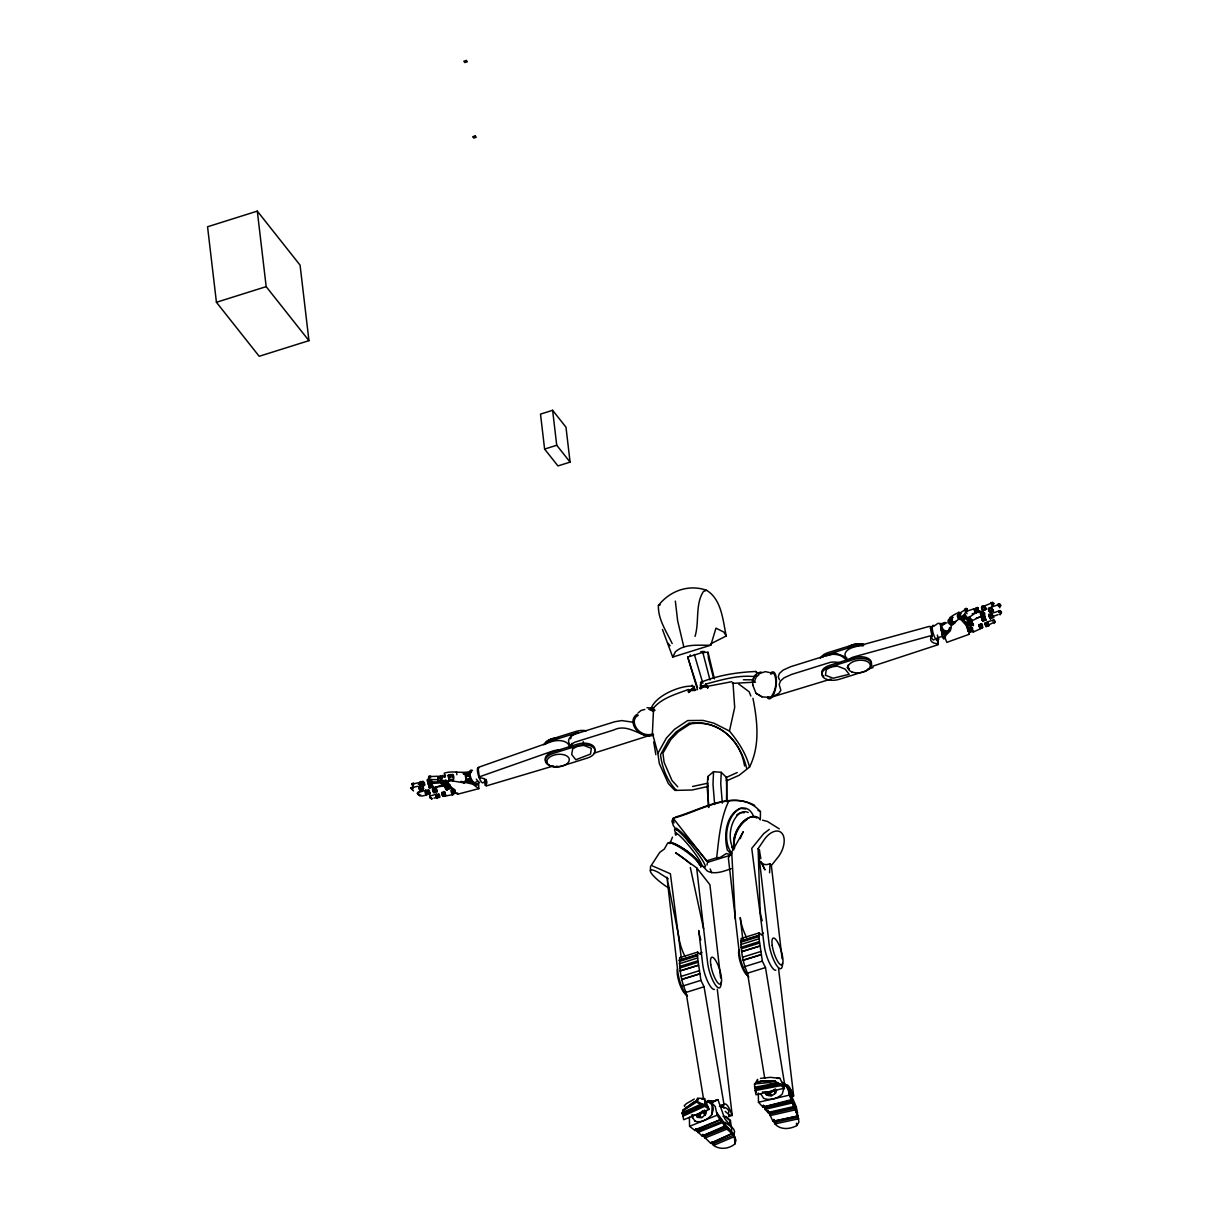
<?xml version="1.0" encoding="UTF-8"?>
<svg xmlns="http://www.w3.org/2000/svg" width="1209" height="1209" viewBox="0 0 1209 1209"><rect width="100%" height="100%" fill="white"/><g stroke="black" fill="none" stroke-linecap="round" stroke-linejoin="round"><path stroke-width="1.5" d="M791.245 1100.477L791.245 1099.691L762.97 1107.096L791.245 1100.477L787.21 1086.679L782.329 1082.312M963.241 618.373L965.628 623.406L965.931 621.547M968.757 621.003L970.721 626.277L970.751 624.146M450.186 775.77L449.99 774.561L448.282 775.286L448.554 777.417L450.277 776.979L449.99 774.561L452.468 775.06L453.254 778.248L453.133 779.442L450.791 780.651L449.007 780.455L448.282 775.105M457.561 794.222L457.576 793.059L456.654 793.406L457.561 794.222L478.809 788.646L478.598 782.011M702.006 952.314A21.747 5.818 72.6 0 0 700.313 954.354L697.638 952.103L679.639 957.724L679.624 961.367C679.624 971.537 681.649 982.358 686.062 992.393L703.608 1099.359M679.216 963.785L697.608 957.966L697.638 952.103M763.453 933.106A21.747 5.818 72.6 0 0 761.746 935.146L759.086 932.895L741.087 938.516L741.072 942.159C741.057 952.329 743.097 963.15 747.494 973.185L764.738 1078.307M740.649 944.577L759.056 938.773L759.086 932.895M990.836 614.61L992.241 614.202L988.826 615.351L990.307 618.57L993.375 617.21L992.861 615.457M676.587 829.979L673.398 825.747L671.902 821.062L673.201 818.236C699.648 811.798 737.656 785.835 760.461 811.632L760.325 819.823A20.493 11.909 -62.1 0 0 742.447 822.679A20.493 11.909 -62.1 0 0 734.316 847.902M969.89 630.735L969.996 632.171L973.185 630.871L972.142 631.687M719.446 1106.416L725.052 1104.013A12.181 3.249 72.6 0 1 730.206 1110.572L732.231 1115.454L717.3 989.264M421.503 782.722A2.735 0.907 85.3 0 0 420.294 781.709L420.218 785.14A2.735 0.907 85.3 0 0 421.427 786.152L421.609 785.518M432.671 786.742L431.598 783.281L428.5 783.961L429.573 787.648L432.671 786.742L432.762 785.684M978.353 608.973L977.658 607.795L975.482 608.384L974.273 610.394L975.587 612.374L978.776 611.814L978.852 610.636M701.522 1103.908L701.628 1104.709L682.254 1113.837L682.314 1112.129L684.762 1109.635L696.429 1102.124L697.442 1098.18L704.56 1098.603L709.154 1109.424L683.644 1119.715L682.42 1112.658L701.522 1103.908L709.154 1109.424M981.391 627.985C985.018 625.854 978.519 629.98 979.879 626.73M650.397 870.465L650.548 866.521L659.797 852.315L664.27 849.141L667.595 843.262A20.493 4.171 36.5 0 1 685.896 851.363A20.493 4.171 36.5 0 1 700.767 867.276M447.481 783.931L449.204 789.069L449.808 788.011M731.762 1130.203L730.432 1120.441L726.246 1116.617L723.027 1116.345M969.573 617.467L971.87 620.353M441.708 780.591L437.854 781.271L438.202 776.843L441.572 777.432L441.602 781.498L441.451 780.289M769.574 872.747L770.057 863.846L766.612 864.616A18.18 10.564 -62.1 0 1 760.567 861.533M756.441 674.985L754.356 676.617C738.079 674.803 721.395 679.957 705.678 684.082L706.132 686.032L700.888 687.029L699.648 688.526M695.039 636.402C699.497 621.774 694.994 604.455 703.457 591.428L706.63 590.324C721.652 599.498 722.861 620.217 726.216 635.994L710.711 643.838M429.059 790.323L429.618 793.829L425.87 793.996L425.855 790.641L429.724 791.003M752.95 698.288C757.423 720.972 760.28 745.636 749.52 767.08L739.077 775.332L726.488 780.863L726.413 777.402L721.259 772.339L713.552 771.69L712.993 784.278L714.655 804.544M721.259 772.339L720.745 783.689L722.317 803.169M702.187 1136.037L724.856 1126.848L724.901 1125.987L702.187 1136.037L695.311 1129.674L695.084 1130.536L689.553 1126.32L689.402 1117.252M978.776 611.814L977.204 608.051M980.182 611.255L982.025 615.759L981.678 613.824M960.218 617.406L959.961 619.068L957.755 616.847L960.248 613.673L958.359 614.943M710.68 1143.261L732.578 1133.317L710.68 1143.261L702.369 1135.145M713.552 771.69L707.794 776.541L707.22 787.92L708.791 807.4M707.885 784.445L708.489 807.476M439.728 795.779C440.424 800.947 436.509 793.361 438.61 793.829M983.37 614.096L984.383 613.416C984.277 616.076 981.512 610.379 983.28 610.862M653.601 707.552L652.407 733.138L657.862 753.419L659.328 763.574L668.32 783.538L674.849 790.414L692.183 789.991L708.278 786.394M726.821 781.966L726.503 800.706M432.474 781.966L437.809 781.906L438.323 776.223L429.195 776.616L428.545 778.823L430.661 781.392M437.114 791.245L436.162 787.784L432.656 789.145L433.986 792.333L437.371 790.399M441.406 781.513L443.204 785.548L446.544 784.339L445.501 781.362M673.201 818.236L706.555 860.899L716.665 857.74C718.917 838.532 720.383 818.463 728.876 800.826M466.508 780.969L467.898 782.193L469.334 780.893L469.969 777.825L469.424 774.788L468.034 773.564L469.56 772.959A8.1 3.325 65.8 0 1 472.432 770.375M759.101 853.327L759.418 850.305L758.119 848.642L764.662 839.031A18.18 10.564 -62.1 0 1 782.147 833.515A18.18 10.564 -62.1 0 1 778.475 856.637L771.357 865.508L782.087 958.707M973.185 625.053L971.447 620.187L968.228 622.801L969.694 625.763L973.321 624.418L971.583 625.144M424.767 784.021L424.51 785.2L423.649 784.535L423.664 782.072L420.43 782.253L420.384 784.898L422.228 786.137M444.081 795.93L445.501 794.948L444.761 792.152L441.829 793.119L442.902 795.96L444.444 795.718L444.232 794.373M695.084 1130.536L720.67 1119.549L695.311 1129.674M758.33 1093.057L758.466 1102.276L762.97 1107.096M419.251 785.956L419.145 788.585A2.735 0.952 84.9 0 0 420.354 790.354L420.808 788.192M982.917 626.882C982.01 630.992 980.091 619.582 982.554 625.249M988.448 624.086L988.569 625.461L985.939 626.353L985.048 622.635L986.227 624.207M724.085 1104.966L704.061 986.771L700.903 980.348L697.608 957.966M778.52 968.182L793.678 1096.261L791.638 1091.364A12.181 3.249 72.6 0 0 786.5 1084.805L785.533 1085.758L784.55 1083.748L765.493 967.563L762.35 961.14L759.056 938.773M683.13 1110.27C692.47 1102.532 712.252 1090.805 683.009 1110.028M682.254 1113.837L682.42 1112.658M755.217 1090.563L755.02 1087.193L777.614 1082.901L784.46 1088.206L756.018 1094.765L755.217 1090.563L780.636 1085.667M793.86 1106.537L793.875 1107.384L768.576 1113.172L768.697 1112.295L793.86 1106.537L797.849 1116.013L772.974 1121.378L768.697 1112.295M714.398 678.853L708.051 652.286L702.792 652.376L687.725 657.091L697.502 689.734M704.333 652.648L704.499 651.515L700.812 651.591M708.051 652.286L708.398 658.18L713.37 677.478M690.097 656.019L690.248 654.885M449.929 788.223L448.902 784.218L445.018 785.306L446.801 789.568L450.277 787.21M455.884 792.681C455.128 795.613 451.743 789.084 454.1 789.054M438.958 794.253L439.426 797.184L436.328 797.366L436.328 794.615L439.517 794.918M998.105 614.625L993.314 616.333L993.647 617.799L991.818 613.386M706.63 590.324C688.798 583.917 669.816 590.823 658.406 605.497C657.908 619.28 666.461 631.536 672.174 643.551M734.195 842.28C734.891 833.152 739.742 824.251 747.404 819.173M439.638 778.354L439.895 776.737L442.434 775.951M797.849 1116.013L772.974 1121.378M429.573 787.648L429.422 785.321M710.922 1142.505L713.552 1145.407C720.08 1149.986 729.027 1148.928 734.981 1143.895L734.241 1135.327L727.516 1127.634M706.479 1110.693L705.95 1113.852L701.885 1117.751L697.321 1117.343L696.127 1114.879M733.893 1135.372L734.573 1131.352L733.682 1129.251L724.765 1118.703L718.025 1099.903L711.678 1101.384L708.519 1100.568L705.376 1102.185L705.799 1105.026M734.8 1139.891L735.268 1137.216M967.548 610.908L966.883 608.55L959.886 613.099A3.174 1.677 45.8 0 0 959.462 615.608L960.142 616.454C965.613 617.013 966.626 607.583 967.094 608.777M570.678 738.79L571.177 735.933L576.073 733.44M951.256 621.91L950.803 623.874L948.717 620.731L952.496 617.678L949.866 618.555L950.229 620.701L948.869 621.849M994.146 619.96L995.203 621.668L994.115 623.512M982.902 616.786L985.169 616.65L983.144 616.242L981.481 617.331L981.92 620.051L984.519 620.655L985.985 619.325L984.761 620.111M412.39 789.779L411.12 787.543L413.538 790.988M437.174 795.643A2.388 0.801 77.5 0 0 436.222 794.147L435.814 796.187A2.388 0.801 77.5 0 0 436.978 798.484L437.446 797.215L434.016 798.152M444.005 781.241L445.773 785.442L446.151 783.825M426.943 791.442A2.735 1.088 80.2 0 0 425.749 790.036L425.205 792.741A2.735 1.088 80.2 0 0 426.641 795.023L427.261 793.255M949.639 627.456L948.249 631.37L945.468 632.171L942.189 631.083L940.904 627.97L942.506 624.237L945.211 623.421L944.259 624.252M776.571 1089.747L775.936 1092.77L771.372 1096.034L766.31 1094.976L765.01 1092.392M651.092 708.61L651.288 707.749L651.938 709.471L651.092 708.61C655.762 694.752 683.448 684.173 694.162 686.44M706.963 865.055L707.673 861.775C697.986 850.305 688.269 837.459 676.481 828.195M966.021 623.36L969.225 621.894L969.059 619.129M413.266 785.336L412.601 784.203L414.219 783.553M422.017 785.079L423.226 789.794L422.802 785.835L424.51 785.2M774.621 1093.994L775.014 1092.301L773.654 1090.231L769.997 1092.845L767.292 1092.286M701.749 688.707L700.54 682.45C717.919 675.287 737.173 672.234 755.882 671.494L758.648 674.184M998.634 604.984L1000.296 604.576L999.752 607.764M428.545 778.823L428.802 776.254L430.6 776.012M454.871 789.719L451.516 790.626L452.529 793.845L455.476 792.998L454.811 790.293M1000.296 604.576L1000.614 605.921L999.163 606.737M694.646 1120.864L695.175 1121.242A15.762 11.758 -48.3 0 0 711.92 1114.486L713.34 1109.106L712.66 1105.192L707.658 1101.399L709.048 1102.019M734.981 1143.895L735.994 1140.087L732.578 1133.317M749.52 767.08C746.165 753.66 738.215 741.57 729.45 731.037L734.694 707.416L732.986 682.737M729.768 1122.889L730.432 1120.441M991.546 605.029L992.438 602.188L993.738 603.412L992.801 606.011M431.658 799.315L429.603 796.172L435.965 794.298M972.338 628.378L970.479 627.894L968.938 629.043L969.996 632.171M1000.599 611.029L999.526 610.651L1001.445 612.464L1000.13 614.837M428.545 777.115L429.195 776.616M662.472 629.511L672.718 657.076L710.832 645.168L715.97 628.151L723.859 632.08L726.216 635.994M423.815 788.313L421.745 789.976L419.719 789.689L419.327 788.464L419.614 786.031L423.482 786.379M411.513 789.386L413.448 787.905M777.614 1082.901L777.961 1083.914L754.718 1088.115L755.02 1087.193M760.673 1093.692L763.604 1098.331A15.762 12.861 -26.5 0 0 782.268 1094.024L783.764 1088.523M412.39 785.125L411.921 783.644L413.584 783.009M443.204 785.548L443.612 784.369L445.486 784.052M945.559 636.841L944.546 635.707L948.083 630.448M984.67 616.137L985.788 619.854M998.271 606.102L998.755 603.85L1000.81 605.195M417.362 793.331L418.012 792.409L417.362 793.331L420.143 796.126M418.254 794.751L417.755 792.696L425.432 790.338M688.646 692.5L691.11 690.52L695.099 690.475M700.374 688.843L700.782 687.77L705.24 686.38L707.733 687.589M754.552 681.241L756.154 677.085L758.753 674.909M444.051 782.087L443.204 780.349M672.506 837.112L669.907 843.55L671.388 842.93C682.344 847.313 694.646 854.355 699.739 865.327M420.264 789.809L422.198 789.009M941.04 629.239L941.66 627.728M755.489 682.208L753.63 682.239L753.011 679.806L754.356 676.617M982.509 618.116L981.557 616.65L982.554 620.761M464.815 773.548L466.901 773.412L469.349 775.362L470.014 778.672L468.079 779.246L466.991 781.724L463.561 782.027L464.966 781.573L465.994 779.155L464.815 773.548L463.395 774.017L465.42 773.926M429.618 793.829L430.011 792.953M700.54 682.45L701.205 683.705M941.252 623.844A8.1 0.922 78.9 0 0 940.602 625.718L940.859 630.63L943.428 632.7L946.42 632.624M465.601 782.238L468.608 780.364L469.787 777.871L469.349 775.362L467.732 775.075M430.192 798.272L429.603 796.172L430.464 796.973M410.758 788.298L412.798 786.953M700.888 687.029L701.371 686.032L705.633 685.216L707.613 686.289L707.733 687.921M981.134 624.887L982.192 624.826L980.559 624.207L978.837 625.627L979.728 627.955M998.77 612.555L999.722 610.772L991.561 613.386M433.986 792.333L435.875 791.683M657.862 753.419L666.371 738.079L674.471 729.344L687.679 720.564L703.018 720.413L713.945 723.209L729.45 731.037M779.669 1083.672L783.659 1086.15L775.347 1081.45L772.778 1081.088L760.839 1081.511L755.565 1083.007L757.529 1079.41L757.831 1080.272M992.801 621.214L993.602 619.885L987.164 622.015L988.796 626.005L988.584 624.146M949.005 620.58L950.168 617.331L954.249 614.686L958.918 612.283L961.215 613.794M672.718 657.076L675.408 651.787C685.14 643.173 698.908 645.682 710.832 645.168M773.276 1120.592L774.954 1123.917C780.5 1130.173 790.006 1129.342 796.761 1125.594L798.877 1122.209L797.97 1115.287M973.003 631.174L971.824 627.743M557.137 766.174L554.855 767.02L552.981 766.098L487.257 785.638L485.338 785.276A9.324 5.168 -6.7 0 0 479.444 777.765L478.069 767.896L479.021 767.126L551.757 741.555A12.679 7.042 -6.7 0 1 564.588 741.585A12.679 7.042 -6.7 0 1 568.955 748.069M867.473 669.302L872.913 667.61L872.883 666.114L937.338 644.956L938.305 644.216L937.746 639.501M986.076 622.801L987.934 622.907L986.816 623.194M986.121 620.187L984.64 617.995L984.791 615.789M958.042 617.678L959.931 615.623L959.478 614.232M446.801 789.568L449.128 788.434M962.409 617.799L963.195 616.741L959.961 619.068M703.351 1111.555L699.301 1115.454L696.701 1115.771M447.134 781.573L445.758 779.896M426.505 794.389L428.454 793.905M943.428 632.7L942.098 634.408A8.1 0.922 78.9 0 0 944.078 636.75M945.468 632.171L949.05 630.282M469.56 772.959L468.79 773.866L469.863 775.558M934.24 639.455L933.756 640.029A6.196 1.647 72.6 0 1 931.142 636.69M754.718 1088.115L754.522 1083.974C760.068 1079.501 768.712 1081.239 775.483 1081.466M486.29 779.473L485.791 780.047A6.196 1.647 72.6 0 1 484.114 778.551M682.919 1110.406L693.346 1102.306L697.064 1101.233M960.127 617.98L962.409 617.3M967.578 618.328L976.343 612.495M974.968 609.321L974.106 608.883L976.252 613.19M946.36 631.098L943.368 629.934L942.189 631.083M774.621 1090.08L770.057 1093.329L764.995 1092.286M968.923 634.393L968.817 633.259L968.923 634.393L946.798 642.372L944.652 636.659L950.44 630.63L951.438 624.977A3.642 2.947 44 0 0 954.143 621.94M984.912 610.258L985.97 608.036M954.233 622.529L952.798 621.774L951.423 622.922L952.994 623.678L955.05 622.061L950.803 623.874M986.272 609.019L983.234 610.56L981.663 608.898L982.796 606.48L984.489 605.845L985.199 606.722M452.529 793.845L454.357 793.542M468.593 774.425L469.817 773.911M991.939 610.923L993.057 610.001L990.111 612.238L988.342 609.064L991.607 607.523M987.164 622.015L988.267 623.391M992.302 617.663L993.36 616.741M436.842 797.91L438.444 797.623M700.933 686.727L705.618 685.231L707.703 687.906M991.607 611.558L993.194 610.726M638.125 712.872L641.102 710.454L644.82 709.441M441.829 793.119L443.099 792.197M442.902 795.96L444.444 795.718M978.958 626.368L980.333 625.794L980.167 624.433L981.723 624.222M411.634 784.49L411.921 783.644L413.372 784.581M941.433 625.083L942.506 624.237M986.453 625.023L986.242 626.851L984.927 623.632L987.466 622.348M987.829 625.899L988.75 625.204M638.231 715.26L635.496 717.345L634.226 720.609C633.909 729.858 644.276 737.203 652.89 733.878M769.287 829.389L763.756 833.59L751.756 848.34L764.148 945.166A17.394 4.655 72.6 0 0 769.136 962.304A17.394 4.655 72.6 0 0 775.846 970.222M982.66 614.958L983.824 614.112M984.322 614.248L981.255 615.275L980.257 612.495M991.697 617.648L992.982 616.726L991.833 613.734M958.344 619.446L951.438 624.977A3.642 2.947 44.1 0 1 948.052 621.607A3.642 2.947 44.1 0 1 950.622 618.706M972.731 628.801C969.467 622.484 973.381 635.481 973.381 630.675M973.305 632.035L980.801 628.574L980.499 626.776M746.663 768.486C740.331 740.845 719.234 718.856 688.888 723.36L676.36 731.702L668.668 740.014L660.522 754.673C662.033 767.639 667.202 781.074 676.511 790.414M712.842 1102.412L717.164 1099.54M744.563 765.932C740.346 739.485 717.632 719.204 690.279 723.949L678.264 731.777L670.844 739.53L662.925 753.177L664.119 762.35L672.008 780.515L677.75 786.817M986.03 609.2L985.32 608.323L982.358 609.91M726.488 780.863L727.38 780.289M967.034 617.784L963.769 618.615L962.576 617.618L965.991 616.242L967.034 617.784L965.341 618.706M432.656 789.145L433.835 788.419M933.303 626.428L936.31 624.554C943.851 617.194 941.01 643.913 943.912 636.266M430.495 783.417L428.757 783.84L427.502 781.029L427.442 779.881L429.452 778.928M428.757 783.84L432.006 782.268L431.175 779.382M467.898 782.193L472.251 781.271A8.1 3.325 65.8 0 0 478.19 784.157M451.516 790.626L452.559 789.991M971.28 631.264L972.489 630.539M430.132 783.417L428.5 783.961M987.088 625.506L988.569 625.461M983.945 620.141L985.305 619.34M694.314 1099.072L686.44 1103.59L684.234 1105.676L684.702 1106.447M992.801 610.56L992.045 609.457L989.068 611.029M434.938 788.298L432.958 788.585M989.264 616.983L992.347 615.472M755.489 1082.796L760.899 1081.284L775.377 1081.163M420.838 785.865L422.802 785.79M420.43 782.253L422.319 781.498M704.877 1103.59L708.217 1101.837M964.57 609.109L966.082 608.323L965.628 611.029L967.064 613.734M985.093 624.811L987.602 623.708L988.116 624.887M441.92 780.364L440.106 780.621L440.877 782.238L444.655 780.409M435.935 794.948L436.887 794.449M949.866 618.555L952.556 618.736M992.03 604.742L993.511 603.986L993.148 602.732L991.456 603.125M999.707 614.066L1001.203 613.295L1001.022 611.905L1000.266 610.621L998.634 611.013M428.349 784.822L429.452 784.263M826.397 655.837L835.782 653.238L843.595 656.2L846.663 660.114M971.84 620.882L982.025 615.759M980.801 627.305L982.403 627.335M969.044 630.433L971.945 629.254M770.753 674.184L772.702 673.232L774.259 673.972C777.296 681.135 775.951 690.248 771.357 696.505L769.408 697.457L761.957 696.822L755.973 693.271L752.663 684.793M431.16 781.452L428.077 782.661M969.316 621.078L971.613 620.383L971.583 619.34M971.613 620.383L968.001 621.35L966.187 617.285M448.312 775.589L449.99 774.803M964.314 610.621L966.792 610.59M682.994 1114.713L703.638 1105.253M682.843 1116.239L704.424 1106.447M737.218 772.536L726.413 777.402L726.941 801.718M718.025 1099.903L712.66 1101.52L708.519 1100.568M441.98 794.192L444.67 793.376M646.996 707.718L651.273 707.975L655.066 710.288M427.442 779.881L429.044 779.185M971.069 620.217L970.117 618.509L966.807 619.824M733.923 1134.994L712.781 1143.956L714.232 1143.502M713.552 1145.407L734.528 1136.551M992.876 609.381L993.481 611.21L990.972 607.25L999.873 604.152L997.833 604.092M983.159 612.978L980.212 614.051M704.787 1138.122L726.896 1129.115L732.533 1134.027M970.842 625.189L972.625 624.464M704.227 1136.596L726.352 1127.619L726.896 1129.115M986.438 608.958L984.081 606.087L992.121 602.898L993.738 603.412M983.113 607.583L984.564 606.994L985.32 608.323M689.553 1126.32L717.133 1115.197L715.244 1106.522L709.532 1100.568M968.605 623.874L971.855 622.65M697.2 1131.125L721.818 1121.287L724.856 1126.848M697.653 1132.531L722.136 1122.738M425.387 791.245L426.686 790.731M427.502 781.029L429.135 780.379M471.888 770.874L470.331 771.493C469.258 776.299 471.948 781.981 476.225 784.324L477.782 783.704M473.943 782.888L477.993 781.316L479.625 782.646M419.387 792.061L417.755 792.696L418.722 793.86M675.393 817.072C700.51 809.985 729.012 791.502 754.718 805.345M976.63 612.706L978.308 612.071M950.229 620.701L951.861 620.096L951.634 618.267M658.406 605.497L660.22 604.832M981.587 619.099L984.776 618.026M731.143 868.697C723.692 871.251 715.033 874.848 707.416 871.13L701.598 864.934M435.693 787.271L445.35 783.81M689.221 691.88L688.284 689.523C676.194 694.132 661.943 697.85 653.434 708.157L651.288 707.749M988.811 624.887L995.203 621.668M989.869 608.611L991.229 607.356M650.941 707.975L651.772 707.688M759.358 673.64L765.297 671.63L772.702 673.232M972.172 613.885L979.97 611.24M427.941 790.55L425.855 790.641M966.293 611.346L974.258 608.716M434.56 791.26A2.735 0.831 73.1 0 1 434.061 792.862A2.735 0.831 73.1 0 1 432.686 790.52L436.101 789.598M451.562 791.895L454.584 791.245M593.815 753.207L652.709 734.452M257.305 211.122L207.555 226.778L216.426 302.28L259.194 356.292L308.945 340.651L300.074 265.134L257.305 211.122L266.176 286.639L308.945 340.651M216.426 302.28L266.176 286.639M552.619 410.304L540.499 414.113L544.609 449.083L557.953 465.933L570.089 462.125L565.978 427.17L552.619 410.304L556.729 445.26L570.089 462.125M544.609 449.083L556.729 445.26M445.018 785.306L446.71 784.777M967.215 624.04L967.578 627.97L966.369 624.69L969.165 623.799M977.628 610.893L974.635 611.573M970.253 621.32L972.006 620.761M679.156 960.188L697.155 954.566M740.603 940.98L758.602 935.358M679.246 960.551L697.245 954.914M740.694 941.343L758.693 935.721M679.624 961.367L697.623 955.73M741.072 942.159L759.071 936.537M679.518 966.535L697.517 960.913M740.966 947.327L758.965 941.705M680.078 967.895L698.077 962.273M741.525 948.687L759.524 943.065M680.214 970.782L698.515 965.175M741.646 951.574L759.962 945.967M680.168 970.993L698.167 965.371M741.616 951.785L759.615 946.163M681.408 976.313L699.407 970.691M742.855 957.105L760.854 951.483M681.68 979.335L699.981 973.729M743.127 960.127L761.428 954.521M681.649 979.547L699.648 973.925M743.097 960.339L761.096 954.717M682.904 985.97L700.903 980.348M744.351 966.762L762.35 961.14M686.062 992.393L704.061 986.771M747.494 973.185L765.493 967.563M720.065 1105.691L723.677 1104.558M728.695 1115.741L731.777 1114.774M728.634 1116.587L732.442 1115.348M969.497 621.366L971.326 620.806M447.859 786.757L450.262 786.001L453.103 788.782M754.522 1083.974L768.833 1082.584L777.961 1083.914M830.991 679.065L771.569 697.125L778.717 693.452L780.863 690.369L779.185 684.536L780.334 681.181L783.976 677.871L791.547 674.441L830.311 662.336A13.949 7.738 -6.7 0 1 840.572 663.046M708.142 862.183L731.385 854.914L726.307 853.524L720.141 857.513L716.665 857.74M431.764 785.472L428.651 786.303M798.242 1117.237L774.591 1122.284M984.927 623.602L985.788 625.098L987.436 624.6M435.981 796.126L438.64 795.613M445.35 782.812L441.753 783.659M983.053 606.238L984.489 605.845M695.145 689.931L692.515 689.644L688.072 691.684L692.364 688.843L695.371 689.886M976.373 618.056L981.557 616.65M419.236 786.923L420.505 786.575M445.275 787.24L448.735 786.364M761.171 672.038L757.816 672.914L754.492 675.71L752.436 681.015L752.95 685.473M990.776 602.596L992.952 602.792M937.353 635.042L937.988 637.536L942.733 636.372M990.216 614.58L991.848 614.187M704.923 686.833L731.793 681.695M701.9 1099.253L704.56 1098.603M975.361 609.653L977.114 609.23M763.136 1106.265L764.647 1107.897L791.94 1101.505L793.875 1107.384M764.647 1107.897L765.04 1109.333L792.197 1102.971M758.466 1102.276L789.19 1095.173M769.891 1114.018L794.585 1108.351M770.224 1115.575L794.933 1109.938M420.112 782.359L411.952 784.248L413.372 785.744M421.624 796.126L426.641 795.023M418.344 784.369L421.654 783.644M417.604 786.318L411.06 787.86L412.329 789.25M445.97 789.084L447.708 788.706M774.954 1123.917L798.817 1118.763M439.895 776.737L444.489 776.949M692.561 786.485L707.99 783.16M999.375 612.238L1001.445 612.464M940.602 625.718L941.871 625.461M420.188 783.402L421.427 783.145M980.333 625.794L981.542 625.537L981.935 626.73M431.492 779.956L428.47 780.848L427.79 779.669M423.649 784.535L420.384 784.898M945.634 633.743L942.098 634.408L941.977 631.884M755.413 1089.067L779.85 1084.428M430.6 777.447L428.802 777.78L429.21 779.593L438.172 779.609M975.95 608.112L977.658 607.795M446.076 785.412L449.612 784.762M425.432 792.666L428.711 792.197M445.275 793.164A2.509 0.831 76.8 0 0 444.262 791.547A2.509 0.831 76.8 0 0 443.839 793.618A2.509 0.831 76.8 0 0 444.972 796.021L452.695 794.751M981.3 611.769L982.705 611.542M583.705 745.364L577.585 746.301L572.688 748.809L571.691 754.522L575.801 759.751L590.536 754.053L591.337 748.386L583.705 745.364L583.282 741.691M436.328 794.615L437.19 796.399L438.399 796.217M422.591 788.102L419.327 788.464M442.464 785.442L444.277 785.185M969.225 621.894L966.732 617.391M432.338 787.573L443.34 786.077A3.567 1.179 79 0 0 443.597 785.472M420.868 794.993L419.145 795.22L418.556 793.965M442.418 795.371L443.476 795.25M432.308 798.62L430.464 797.683M760.491 1078.383L770.405 1077.34L780.032 1078.368L784.46 1088.206M440.877 782.238L442.736 782.057M970.222 628.181L971.643 628.045M765.947 1091.999L766.491 1094.251L768.728 1095.414L771.75 1095.142M471.374 772.521L471.223 771.236C462.306 774.077 453.254 770.224 444.292 773.14L444.716 776.208M438.293 777.13L439.774 777.024M431.537 783.462L441.361 782.812M732.352 683.372L753.63 682.239M429.709 786.802L431.145 786.711M438.036 777.704L439.532 777.644M433.411 791.85L434.772 791.789M450.277 776.979L452.771 776.919M436.328 797.366L437.341 797.351M465.888 775.861L469.787 776.526M451.97 793.24L453.133 793.225M743.414 679.775L753.011 679.806M776.964 1078.292L780.032 1078.368M707.9 861.337L706.555 860.899M438.217 778.687L441.663 779.08M465.994 779.155L468.079 779.246M422.863 782.707L424.525 782.797M429.15 787.482L430.464 787.558M425.87 793.996L427.2 794.086M464.966 781.573L466.991 781.724M448.826 779.306L450.609 779.457L450.791 780.651L449.007 780.455M469.334 780.893L472.251 781.271L469.787 779.473M478.809 788.646L472.749 784.157L460.946 781.377M419.719 789.689L421.11 789.885M645.41 735.117C635.012 732.337 625.355 724.282 613.658 730.04L574.91 742.16A13.949 7.738 -6.7 0 0 569.605 747.751M745.59 809.002L740.392 808.216C725.324 815.138 723.783 835.751 727.334 850.078L731.505 854.325M938.305 644.216L938.033 643.777A9.324 5.168 -6.7 0 1 932.139 636.266L931.036 626.836L929.101 626.443L852.783 647.465A12.679 7.042 -6.7 0 0 847.101 658.376M932.139 636.266L930.205 635.874L853.886 656.895A12.679 7.042 -6.7 0 0 848.219 659.948M452.468 780.938L464.347 782.903M438.036 780.409L439.562 780.682M439.305 781.301L437.854 781.271M466.598 774.863L468.427 775.286M697.064 1116.663L699.875 1117.358M762.562 820.201L767.352 821.425L779.291 828.875M648.795 709.275L653.767 711.527M632.987 722.211L621.683 720.579L614.822 721.728L574.003 734.422A13.949 7.738 -6.7 0 0 569.046 743.021L570.3 745.923M652.437 865.916L670.39 873.775L681.317 958.132M968.923 620.61L970.086 622.091M688.888 723.36L690.279 723.949M724.962 1122.179L731.883 1127.423M767.851 696.716L769.408 697.457M697.049 1101.293L708.398 1107.429L702.625 1103.983M696.429 1102.124L701.628 1104.709M757.922 810.332L760.461 811.632M725.204 1111.419L729.556 1115.061M725.581 1117.025L729.783 1120.516M982.297 608.459L981.421 607.719M694.51 689.07L695.991 689.901M470.815 782.163L473.898 784.188A6.604 2.735 65.5 0 0 475.938 783.628M755.973 693.271L761.957 696.822M784.611 1083.536L789.658 1091.379L796.202 1106.613L797.653 1113.141M962.44 616.666C964.314 621.804 967.638 617.693 964.586 614.444M468.608 780.364L469.787 777.871M960.142 616.454L962.727 617.829A3.174 1.677 45.8 0 0 963.513 616.197M711.95 1141.568L714.292 1143.215M445.471 775.075L445.093 777.206M720.64 977.915L709.91 884.701L696.671 867.85L675.619 852.798A19.676 4.005 36.5 0 1 690.399 863.951M738.639 683.962L749.142 691.775L750.849 696.021M975.225 610.001L974.303 609.215M711.92 1114.486L712.086 1104.754M695.81 1128.858L698.122 1130.642M695.628 1128.692L697.941 1130.491M846.149 659.706L843.232 657.318A13.949 7.738 -6.7 0 0 829.404 654.598L790.641 666.703L783.069 670.134L779.412 673.443L778.264 676.798L779.457 679.806M702.761 1134.329L705.436 1136.551M702.807 1134.722L705.331 1136.808M704.53 1100.583L705.21 1104.542M705.678 684.082L708.006 687.06M959.84 618.388L966.293 625.476L968.303 631.718L967.82 627.501L968.53 630.478M693.634 689.009L692.092 685.095M958.269 615.94L959.1 616.756M449.264 784.807L447.421 780.984M727.667 1127.392L731.339 1131.473M980.65 628.665L979.003 624.448L980.167 625.96M763.453 1105.419L765.312 1107.429M763.272 1105.238L765.116 1107.248M765.04 1109.333L768.576 1113.172M727.712 1127.785L716.831 1112.628M451.909 790.263L452.922 793.482M959.931 615.623L961.095 616.922M701.16 1117.116L699.24 1114.97L702.474 1111.842L705.24 1115.257L704.635 1110.028M724.901 1125.987L726.352 1127.619M790.308 1092.981L792.076 1094.991L792.258 1097.379M437.809 781.906L437.749 780.546M442.116 792.892L443.189 795.734M667.957 643.158L670.103 645.787M792.394 1102.804L795.628 1106.779L795.824 1109.605M773.76 1119.474L775.906 1122.133M773.896 1119.594L776.027 1122.254M770.057 863.846L771.357 865.508M668.229 878.807L658.18 872.309A18.18 3.703 36.5 0 0 651.409 873.351A18.18 3.703 36.5 0 0 669.333 888.388M722.272 1105.978L724.07 1108.275M476.301 779.155L477.993 781.316M731.294 1131.08L734.377 1135.115M957.755 616.847L958.616 617.995M985.229 606.525L984.081 606.087M722.181 1121.075L724.569 1124.355M724.387 1124.219L719.944 1117.736M428.56 783.356L429.24 784.354M692.168 1117.146L695.175 1121.242M755.882 671.494L756.894 673.02M717.133 1115.197L720.564 1120.35M767.851 1110.814L770.284 1114.471M767.821 1110.421L770.239 1114.078M720.67 1119.549L721.818 1121.287M982.645 609.653L983.234 610.56M479.444 777.765L480.124 776.556L552.861 750.985A12.679 7.042 -6.7 0 1 560.16 749.988M445.849 780.546L449.869 786.893L455.204 792.091L454.267 790.051M951.861 620.096L952.798 621.774M989.672 611.437L990.111 612.238M982.252 619.915L983.189 621.381L983.098 619.839M423.845 782.314C421.306 778.097 423.754 787.543 424.571 784.928M442.978 793.905C439.819 788.223 443.627 800.857 443.265 794.736M760.703 861.775L764.98 869.921L762.229 863.392M991.365 608.097L992.045 609.457M941.932 627.063L943.368 629.934M688.284 689.523L689.039 691.14M990.307 618.57L988.826 615.351M452.468 775.06L453.027 776.238M963.18 617.346L963.769 618.615M420.898 782.011L421.352 782.964M793.497 1104.527L795.205 1108.713M960.339 617.618L962.787 620.61L963.044 618.192M687.725 657.091L697.502 687.573M795.159 1108.321L798.197 1116.859M937.988 637.536L938.668 639.168M710.136 868.923L711.723 872.747M769.997 1092.845L771.01 1095.278M793.542 1104.92L788.888 1092.604M969.331 616.499L970.117 618.509M981.481 617.331L981.799 618.131M979.094 625.144L979.381 625.899M968.938 629.043L969.255 629.889M791.245 1099.691L791.94 1101.505M790.731 1097.938L798.061 1117.04M443.099 776.329L442.645 775.377L442.585 776.465M428.863 781.588C426.293 775.317 427.805 785.744 429.286 783.402M968.333 621.864L968.651 622.771M969.406 624.947L969.694 625.763M985.939 626.353L985.788 625.098M969.981 629.254C968.107 624.388 970.751 636.312 970.374 631.038M694.344 654.462L702.852 683.281M984.262 606.011L984.564 606.994M710 679.987L702.792 652.376M673.141 819.959L674.033 822.921M987.3 622.605L987.602 623.708M683.78 646.785L677.644 620.746L675.347 601.115M441.572 777.432L441.829 778.445M768.138 1093.087L768.728 1095.414M981.255 615.275L980.952 613.114M449.99 784.837L450.262 786.001M975.315 611.255L975.587 612.374M429.543 785.185L429.754 788.238L428.182 783.795M690.324 867.548L703.638 928.98L707.613 962.832A17.394 4.655 72.6 0 0 715.26 984.746A17.394 4.655 72.6 0 0 721.048 982.328M967.487 624.448L968.469 629.028M700.238 684.853L700.631 686.727M694.132 686.757L694.525 688.631M692.515 689.644L692.364 688.843L688.798 690.49L688.903 692.137M783.115 1084.836L783.931 1089.007M759.418 850.305L760.854 858.662M755.489 1087.465L756.32 1092.452L755.655 1087.344M653.721 741.918L655.822 754.643M973.23 623.678L973.396 625.688L971.069 619.749M442.736 792.409L442.947 793.754M966.369 624.69L966.036 622.378M441.194 778.415L440.877 776.344L441.527 781.09M958.918 612.283L959.372 615.336M448.705 778.49L449.113 781.135L448.932 779.609M456.443 771.659L456.881 774.742M796.444 1123.237L796.761 1125.594M981.617 626.398L981.768 627.758M943.141 623.723L943.292 625.008M944.546 635.707L944.652 636.659M937.292 637.491L938.033 643.777M937.307 638.322L938.033 644.609M930.643 626.443L931.761 635.874M848.129 665.101L848.552 668.773M742.764 938.925L740.24 917.54A17.394 4.655 72.6 0 0 746.558 937.292M740.331 838.623A19.676 11.44 -62.1 0 1 743.339 831.626L728.362 857.952L739.303 952.934A17.394 4.655 72.6 0 0 748.87 977.099M572.038 743.293L572.477 746.966M485.852 781.074L486.396 785.79M485.172 780.954L485.731 785.669M484.794 780.561L485.338 785.276M472.628 783.205L472.749 784.157M700.359 687.241L700.51 688.495M696.671 867.85L703.638 928.98M981.436 624.464L981.542 625.537M940.783 626.338L940.904 628.332M692.5 1115L692.681 1117.539M731.838 854.567L735.329 919.082M429.059 782.48L429.104 783.628M437.19 796.399L437.235 797.577M707.794 776.541L707.885 779.85M453.36 792.318A2.992 0.997 76.8 0 1 452.771 794.781A2.992 0.997 76.8 0 1 451.229 791.819A2.992 0.997 76.8 0 1 451.728 789.341A2.992 0.997 76.8 0 1 452.937 791.275M445.698 794.842A2.509 0.831 76.8 0 1 444.972 796.021M432.686 790.52A2.735 0.831 73.1 0 1 432.792 788.026A2.735 0.831 73.1 0 1 433.94 789.507M430.026 792.681A2.66 0.786 72.5 0 1 429.573 794.222A2.66 0.786 72.5 0 1 428.243 791.94A2.66 0.786 72.6 0 1 428.288 789.522A2.66 0.786 72.5 0 1 428.621 789.719M447.693 787.966A3.567 1.285 75.5 0 1 446.816 790.218A3.567 1.285 75.5 0 1 444.988 787.24A3.567 1.285 75.5 0 1 445.003 784.188M437.205 791.835A2.705 0.952 74.9 0 1 436.948 792.122A2.705 0.952 74.9 0 1 435.452 789.855A2.705 0.952 74.9 0 1 436.192 787.407M984.474 612.676A2.781 0.771 69 0 1 984.489 614.852A2.781 0.771 69 0 1 983.023 613.084A2.781 0.771 69 0 1 982.902 610.031M990.639 610.802A2.705 0.771 69.7 0 1 990.76 612.797M989.718 608.883A2.705 0.771 69.7 0 0 988.614 607.976A2.705 0.771 69.7 0 0 989.038 610.862A2.705 0.771 69.7 0 0 990.534 612.54M441.361 782.571A3.567 1.179 79 0 0 441.587 783.795A3.567 1.179 79 0 0 443.34 786.077M432.626 787.029A2.705 0.877 78.3 0 1 430.993 785.85A2.705 0.877 78.2 0 1 431.024 782.827M979.018 611.588A2.841 0.861 74.2 0 1 978.942 612.207A2.841 0.861 74.2 0 1 977.552 611.089A2.841 0.861 74.2 0 1 977.038 607.659A2.841 0.861 74.2 0 1 978.429 608.777M983.658 610.031A2.705 0.816 74.3 0 1 982.207 609.729A2.705 0.816 74.3 0 1 981.753 606.374A2.705 0.816 74.3 0 1 983.113 607.356M439.517 776.994A3.899 1.194 79.9 0 1 439.713 776.133A3.899 1.194 79.9 0 1 441.043 776.737M441.905 781.664A3.899 1.194 79.9 0 1 441.723 782.525A3.899 1.194 79.9 0 1 439.955 780.908M431.915 782.661A2.705 0.831 79.9 0 1 431.794 783.266A2.705 0.831 79.9 0 1 430.57 782.132A2.705 0.831 79.9 0 1 430.253 779.427M965.356 615.275A3.899 0.877 65.5 0 0 965.946 616.499A3.899 0.877 65.5 0 0 967.789 618.086A3.899 0.877 65.5 0 0 967.714 617.315M955.427 621.29A3.627 1.813 62 0 1 954.445 623.179A3.627 1.813 62 0 1 951.468 620.036A3.627 1.813 62 0 1 952.224 617.028A3.627 1.813 62 0 1 953.009 617.331M958.813 614.882A2.856 1.421 62 0 0 958.193 614.64A2.856 1.421 62 0 0 957.604 617.013A2.856 1.421 62 0 0 960.052 619.492A2.856 1.421 62 0 0 960.747 617.119M775.437 1088.901A13.435 10.957 -26.4 0 1 762.501 1091.878M703.034 1110.466A13.435 10.02 -48.3 0 1 691.442 1115.151M786.847 1087.677A10.609 5.879 -6.7 0 1 789.749 1095.656M748.25 975.391A14.085 3.763 72.6 0 1 741.313 965.326A14.085 3.763 72.6 0 1 738.911 949.775M720.352 1106.703A10.609 5.879 -6.7 0 1 728.634 1112.99M686.803 994.584A14.085 3.763 72.6 0 1 679.866 984.534A14.085 3.763 72.6 0 1 677.478 968.983M782.495 963.135A17.394 4.655 72.6 0 1 776.707 965.538A17.394 4.655 72.6 0 1 769.06 943.624L758.119 848.642L760.174 911.314A17.394 4.655 72.6 0 0 762.229 920.714M734.634 848.144A19.51 11.334 -62.1 0 1 739.787 825.475A19.51 11.334 -62.1 0 1 756.894 818.009M714.398 989.43A17.394 4.655 72.6 0 1 707.688 981.512A17.394 4.655 72.6 0 1 702.701 964.374L698.726 930.522A17.394 4.655 72.6 0 0 700.782 939.922M687.422 996.307A17.394 4.655 72.6 0 1 677.871 972.142L666.93 877.16L678.808 936.748A17.394 4.655 72.6 0 0 685.125 956.5M669.03 843.005A19.51 3.975 36.5 0 1 686.44 850.698A19.51 3.975 36.5 0 1 700.585 865.856M462.699 781.649A5.637 2.418 -89.3 0 0 465.163 782.465A5.637 2.418 -89.3 0 0 466.221 775.422A5.637 2.418 -89.3 0 0 463.228 773.14M451.078 779.17A3.642 1.572 -89.3 0 0 453.012 780.651A3.642 1.572 -89.3 0 0 453.692 776.118A3.642 1.572 -89.3 0 0 451.758 774.637A3.642 1.572 -89.3 0 0 451.335 775.468M950.501 627.531A5.637 4.579 44.1 0 1 946.496 632.005A5.637 4.579 44.1 0 1 941.055 627.003A5.637 4.579 44.1 0 1 945.045 622.529A5.637 4.579 44.1 0 1 946.828 623.058M483.54 782.163A8.07 2.161 72.6 0 1 478.432 775.649A8.07 2.161 72.6 0 1 479.172 767.881M545.168 743.852A11.274 6.257 -6.7 0 1 558.362 737.853M938.532 638.171A8.07 2.161 72.6 0 1 935.947 639.44A8.07 2.161 72.6 0 1 932.366 629.557A8.07 2.161 72.6 0 1 933.998 625.718M930.129 628.181A6.196 1.647 72.6 0 1 930.9 628.499M847.872 647.359A11.274 6.257 -6.7 0 1 863.438 644.367M547.284 762.743A12.679 7.042 -6.7 0 1 552.966 751.832L577.479 744.155A12.679 7.042 -6.7 0 1 590.309 744.2A12.679 7.042 -6.7 0 1 594.677 750.683M545.984 743.762A12.679 7.042 -6.7 0 1 551.652 740.709L576.179 733.047A12.679 7.042 -6.7 0 1 578.537 732.442M543.914 744.85A12.679 7.042 -6.7 0 1 551.47 739.092L575.983 731.43A12.679 7.042 -6.7 0 1 586.41 730.78M871.19 664.255A12.679 7.042 -6.7 0 0 866.823 657.772A12.679 7.042 -6.7 0 0 853.992 657.726L829.465 665.403A12.679 7.042 -6.7 0 0 823.797 676.315M863.105 645.969A12.679 7.042 -6.7 0 0 852.677 646.619L828.165 654.281A12.679 7.042 -6.7 0 0 822.498 657.333M864.329 644.699A12.679 7.042 -6.7 0 0 852.496 645.001L827.969 652.664A12.679 7.042 -6.7 0 0 820.412 658.421M653.616 734.996A13.616 10.156 34.9 0 1 635.889 729.254A13.616 10.156 34.9 0 1 637.506 714.171M849.459 668.773A13.949 7.738 -6.7 0 1 847.056 667.444M770.768 672.869A13.616 5.017 -81.4 0 1 776.102 685.427A13.616 5.017 -81.4 0 1 767.473 697.789M732.231 853.403A24.256 14.16 -80.8 0 1 731.339 817.36A24.256 14.16 -80.8 0 1 753.388 815.939M733.274 848.401A20.81 12.15 -80.8 0 1 732.79 822.77A20.81 12.15 -80.8 0 1 748.19 812.524M733.908 849.715A19.556 11.425 -80.9 0 1 731.611 847.071M736.704 814.957A19.556 11.425 -80.9 0 1 744.23 812.811M676.677 834.694A24.256 3.068 51.2 0 1 679.942 832.472A24.256 3.068 51.2 0 1 699.724 856.048A24.256 3.068 51.2 0 1 703.306 866.46M675.695 835.192A20.81 2.63 51.2 0 1 690.052 847.101A20.81 2.63 51.2 0 1 699.905 865.055M687.271 839.862A19.556 2.478 51.2 0 1 689.659 842.582M826.276 669.544L825.46 675.211L833.092 678.234L849.202 674.29L845.106 669.076L837.293 666.099L831.172 667.051L826.276 669.544M989.128 614.217L990.503 618.948L989.128 614.217M466.311 60.45L463.818 61.236L464.861 62.536L467.339 61.765L466.311 60.45M475.182 135.967L472.689 136.738L473.732 138.053L476.21 137.267L475.182 135.967M577.675 745.772L553.148 753.434A12.679 7.042 -6.7 0 0 546.302 763.227A12.679 7.042 -6.7 0 0 562.805 765.72L587.317 758.058A12.679 7.042 -6.7 0 0 594.163 748.28A12.679 7.042 -6.7 0 0 577.675 745.772M854.174 659.343L829.661 667.005A12.679 7.042 -6.7 0 0 822.815 676.798A12.679 7.042 -6.7 0 0 839.303 679.292L863.831 671.63A12.679 7.042 -6.7 0 0 870.661 661.852A12.679 7.042 -6.7 0 0 854.174 659.343M772.219 945.453A14.085 3.763 72.6 0 0 781.588 964.963A14.085 3.763 72.6 0 0 778.611 944.078A14.085 3.763 72.6 0 0 772.219 945.453M710.771 964.661A14.085 3.763 72.6 0 0 720.141 984.171A14.085 3.763 72.6 0 0 717.179 963.286A14.085 3.763 72.6 0 0 710.771 964.661M550.699 765.947A11.274 6.257 -6.7 0 0 569.091 760.96A11.274 6.257 -6.7 0 0 554.493 754.96A11.274 6.257 -6.7 0 0 550.699 765.947M851.725 671.856A11.274 6.257 -6.7 0 0 870.117 666.869A11.274 6.257 -6.7 0 0 855.519 660.87A11.274 6.257 -6.7 0 0 851.725 671.856"/></g></svg>
